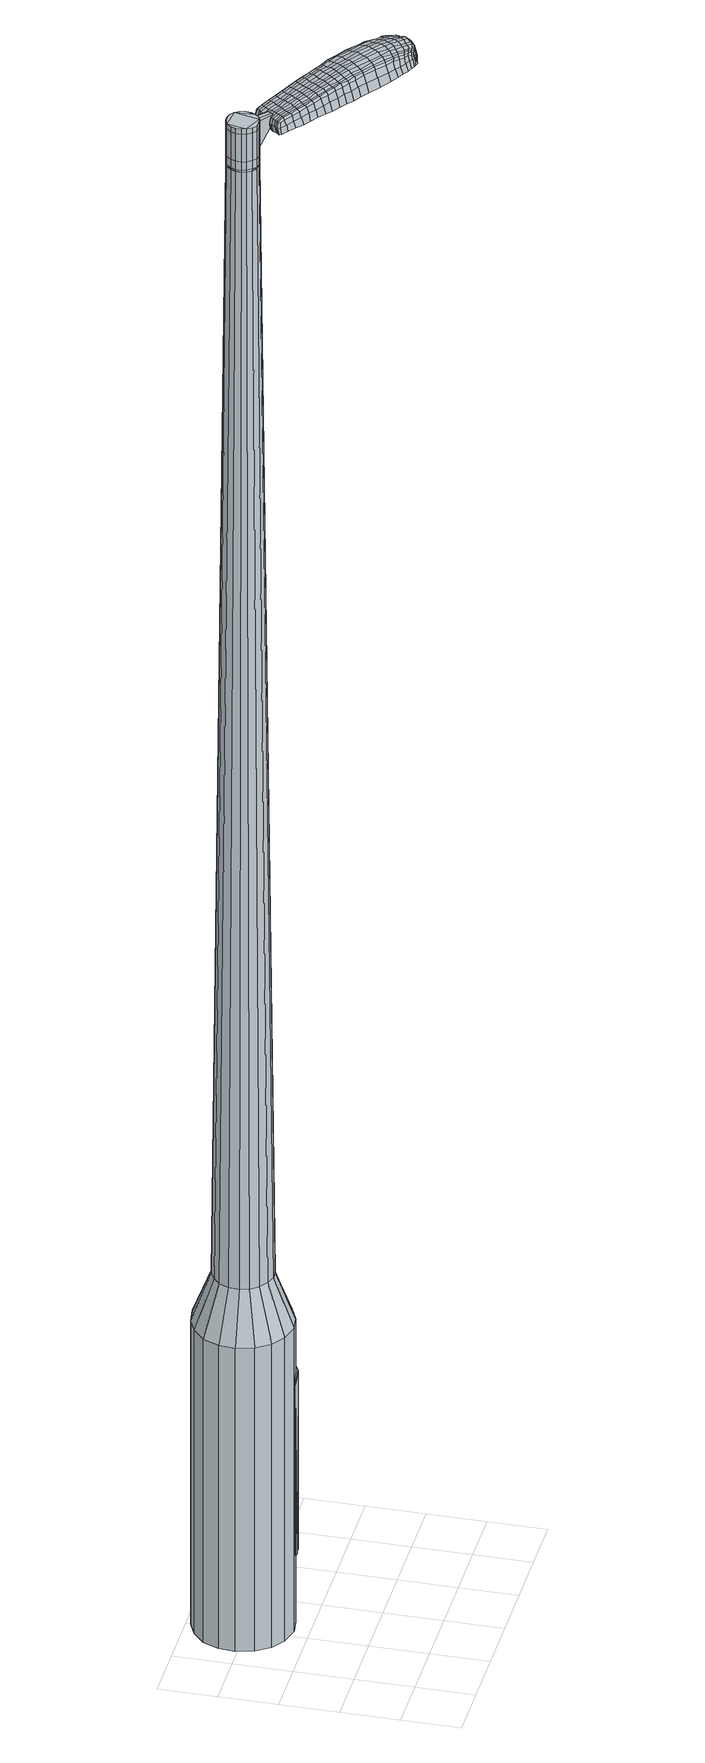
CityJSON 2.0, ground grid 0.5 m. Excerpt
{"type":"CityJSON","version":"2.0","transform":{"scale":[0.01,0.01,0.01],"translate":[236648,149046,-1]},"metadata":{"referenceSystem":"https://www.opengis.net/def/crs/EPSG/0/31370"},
"CityObjects":{
"object1":{"type":"GenericCityObject","attributes":{"cluster":71,"mean_distance_to_centroid":0.116,"new_centroid_x":236648.59,"new_centroid_y":149047.55,"mean_distance_to_camera":8.5,"H1":7.71,"H2":7.47,"Z_final":109.77,"cluster2":4,"proj_x":236645.48,"proj_y":149052.03,"id_line":81442,"bearing_l":235.2,"distance":5.45,"orientation":"left","G_obj":325.2},"geometry":[{"type":"MultiSurface","lod":"2","boundaries":[[[0,1,2,3]],[[1,4,5,2]],[[4,6,7,5]],[[6,8,9,7]],[[8,10,11,9]],[[10,12,13,11]],[[12,14,15,13]],[[14,16,17,15]],[[16,18,19,17]],[[18,20,21,19]],[[20,22,23,21]],[[22,24,25,23]],[[24,26,27,25]],[[26,28,29,27]],[[28,30,31,29]],[[30,32,33,31]],[[32,34,35,33]],[[34,0,3,35]],[[36,37,38,39]],[[38,40,41,42]],[[41,43,42]],[[42,44,45,46]],[[45,47,46]],[[46,48,49,50]],[[49,51,50]],[[42,46,50,38]],[[50,52,39,38]],[[53,36,39]],[[2,5,7,35]],[[7,9,11,15]],[[11,13,15]],[[15,17,19,23]],[[19,21,23]],[[23,25,27,31]],[[27,29,31]],[[15,23,31,7]],[[31,33,35,7]],[[3,2,35]],[[1,0,54,55]],[[0,34,56,54]],[[34,32,57,56]],[[32,30,58,57]],[[30,28,59,58]],[[28,26,60,59]],[[26,24,61,60]],[[24,22,62,61]],[[22,20,63,62]],[[20,18,64,63]],[[18,16,65,64]],[[16,14,66,65]],[[14,12,67,66]],[[12,10,68,67]],[[10,8,69,68]],[[8,6,70,69]],[[6,4,71,70]],[[4,1,55,71]],[[55,54,72,73]],[[54,56,74,72]],[[56,57,75,74]],[[57,58,76,75]],[[58,59,77,76]],[[59,60,78,77]],[[60,61,79,78]],[[61,62,80,79]],[[62,63,81,80]],[[63,64,82,81]],[[64,65,83,82]],[[65,66,84,83]],[[66,67,85,84]],[[67,68,86,85]],[[68,69,87,86]],[[69,70,88,87]],[[70,71,89,88]],[[71,55,73,89]],[[72,90,91,92]],[[74,93,90,72]],[[75,94,93,74]],[[76,95,94,75]],[[96,97,95,76]],[[98,99,97,96]],[[100,101,99,98]],[[102,103,101,100]],[[104,105,103,102]],[[106,107,105,104]],[[108,109,107,106]],[[84,110,109,108]],[[85,111,110,84]],[[86,112,111,85]],[[113,114,112,86]],[[115,116,114,113]],[[117,118,116,115]],[[92,91,118,117]],[[119,120,121,122]],[[123,119,122,124]],[[125,123,124,126]],[[127,125,126,128]],[[129,127,128,130]],[[131,129,130,132]],[[133,131,132,134]],[[135,133,134,136]],[[137,135,136,138]],[[139,137,138,140]],[[141,139,140,142]],[[143,141,142,144]],[[145,143,144,146]],[[147,145,146,148]],[[149,147,148,150]],[[151,149,150,152]],[[73,72,92]],[[77,96,76]],[[77,78,98,96]],[[78,79,100,98]],[[79,80,102,100]],[[80,81,104,102]],[[81,82,106,104]],[[82,83,108,106]],[[83,84,108]],[[87,113,86]],[[87,88,115,113]],[[88,89,117,115]],[[89,73,92,117]],[[153,91,90]],[[153,154,118,91]],[[154,155,116,118]],[[155,156,114,116]],[[156,112,114]],[[157,109,110]],[[157,158,107,109]],[[158,159,105,107]],[[159,160,103,105]],[[160,161,101,103]],[[161,162,99,101]],[[162,163,97,99]],[[163,95,97]],[[39,52,151,164]],[[153,90,165,152]],[[53,39,164,120]],[[90,93,121,165]],[[36,53,120,119]],[[93,94,122,121]],[[37,36,119,123]],[[94,95,124,122]],[[38,37,123,125]],[[95,163,126,124]],[[40,38,125,127]],[[163,162,128,126]],[[41,40,127,129]],[[162,161,130,128]],[[43,41,129,131]],[[161,160,132,130]],[[42,43,131,133]],[[160,159,134,132]],[[44,42,133,135]],[[159,158,136,134]],[[45,44,135,137]],[[158,157,138,136]],[[47,45,137,139]],[[157,110,140,138]],[[46,47,139,141]],[[110,111,142,140]],[[48,46,141,143]],[[111,112,144,142]],[[49,48,143,145]],[[112,156,146,144]],[[51,49,145,147]],[[156,155,148,146]],[[50,51,147,149]],[[155,154,150,148]],[[52,50,149,151]],[[154,153,152,150]],[[151,152,166,167]],[[152,165,168,166]],[[165,121,169,168]],[[121,120,170,169]],[[120,164,171,170]],[[164,151,167,171]],[[172,173,174,175]],[[176,172,175,177]],[[172,176,178,179]],[[173,172,179,180]],[[181,182,183,184]],[[185,181,184,186]],[[181,185,187,188]],[[182,181,188,189]],[[190,191,192,193]],[[194,190,193,195]],[[190,194,196,197]],[[191,190,197,198]],[[199,200,201,202]],[[203,199,202,204]],[[199,203,205,206]],[[200,199,206,207]],[[208,209,210,211]],[[212,208,211,213]],[[208,212,214,215]],[[209,208,215,216]],[[217,218,219,220]],[[221,217,220,222]],[[217,221,223,224]],[[218,217,224,225]],[[226,227,228,229]],[[218,226,229,219]],[[226,218,225,230]],[[227,226,230,231]],[[232,233,234,235]],[[227,232,235,228]],[[232,227,231,236]],[[233,232,236,237]],[[238,176,177,239]],[[233,238,239,234]],[[238,233,237,240]],[[176,238,240,178]],[[241,242,243,244]],[[245,241,244,246]],[[241,245,247,248]],[[242,241,248,249]],[[250,251,252,253]],[[242,250,253,243]],[[250,242,249,254]],[[251,250,254,255]],[[256,257,258,259]],[[251,256,259,252]],[[256,251,255,260]],[[257,256,260,261]],[[262,263,264,265]],[[257,262,265,258]],[[262,257,261,266]],[[263,262,266,267]],[[268,173,180,269]],[[263,268,269,264]],[[268,263,267,270]],[[173,268,270,174]],[[271,272,273,274]],[[275,271,274,276]],[[271,275,277,278]],[[272,271,278,279]],[[280,281,282,283]],[[272,280,283,273]],[[280,272,279,284]],[[281,280,284,285]],[[286,287,288,289]],[[281,286,289,282]],[[286,281,285,290]],[[287,286,290,291]],[[292,185,186,293]],[[287,292,293,288]],[[292,287,291,294]],[[185,292,294,187]],[[295,296,297,298]],[[299,295,298,300]],[[295,299,301,302]],[[296,295,302,303]],[[304,305,306,307]],[[296,304,307,297]],[[304,296,303,308]],[[305,304,308,309]],[[310,311,312,313]],[[305,310,313,306]],[[310,305,309,314]],[[311,310,314,315]],[[316,317,318,319]],[[311,316,319,312]],[[316,311,315,320]],[[317,316,320,321]],[[322,182,189,323]],[[317,322,323,318]],[[322,317,321,324]],[[182,322,324,183]],[[325,211,210,326]],[[327,325,326,328]],[[325,327,329,330]],[[211,325,330,213]],[[331,327,328,332]],[[333,331,332,334]],[[331,333,335,336]],[[327,331,336,329]],[[337,333,334,338]],[[339,337,338,340]],[[337,339,341,342]],[[333,337,342,335]],[[343,339,340,344]],[[345,343,344,346]],[[343,345,347,348]],[[339,343,348,341]],[[349,345,346,350]],[[200,349,350,201]],[[349,200,207,351]],[[345,349,351,347]],[[352,353,198,197]],[[354,352,197,196]],[[352,354,355,356]],[[353,352,356,357]],[[358,359,357,356]],[[360,358,356,355]],[[358,360,361,362]],[[359,358,362,363]],[[364,365,363,362]],[[366,364,362,361]],[[364,366,367,368]],[[365,364,368,369]],[[370,371,369,368]],[[372,370,368,367]],[[370,372,205,203]],[[371,370,203,204]],[[373,374,375,376]],[[275,373,376,277]],[[373,275,276,377]],[[374,373,377,378]],[[379,194,195,380]],[[374,379,380,375]],[[379,374,378,381]],[[194,379,381,196]],[[382,383,384,385]],[[221,382,385,223]],[[382,221,222,386]],[[383,382,386,387]],[[388,389,390,391]],[[383,388,391,384]],[[388,383,387,392]],[[389,388,392,393]],[[394,191,198,395]],[[389,394,395,390]],[[394,389,393,396]],[[191,394,396,192]],[[397,398,399,400]],[[179,397,400,180]],[[397,179,178,401]],[[398,397,401,402]],[[403,404,405,406]],[[398,403,406,399]],[[403,398,402,407]],[[404,403,407,408]],[[409,202,201,410]],[[404,409,410,405]],[[409,404,408,411]],[[202,409,411,204]],[[412,413,414,415]],[[184,412,415,186]],[[412,184,183,416]],[[413,412,416,417]],[[418,206,205,419]],[[413,418,419,414]],[[418,413,417,420]],[[206,418,420,207]],[[421,422,423,424]],[[299,421,424,301]],[[421,299,300,425]],[[422,421,425,426]],[[427,212,213,428]],[[422,427,428,423]],[[427,422,426,429]],[[212,427,429,214]],[[430,431,432,433]],[[245,430,433,247]],[[430,245,246,434]],[[431,430,434,435]],[[436,437,438,439]],[[431,436,439,432]],[[436,431,435,440]],[[437,436,440,441]],[[442,209,216,443]],[[437,442,443,438]],[[442,437,441,444]],[[209,442,444,210]],[[445,446,435,434]],[[244,445,434,246]],[[445,244,243,447]],[[446,445,447,448]],[[449,450,441,440]],[[446,449,440,435]],[[449,446,448,451]],[[450,449,451,452]],[[453,326,210,444]],[[450,453,444,441]],[[453,450,452,454]],[[326,453,454,328]],[[455,456,457,458]],[[302,455,458,303]],[[455,302,301,424]],[[456,455,424,423]],[[459,330,329,460]],[[456,459,460,457]],[[459,456,423,428]],[[330,459,428,213]],[[461,462,448,447]],[[253,461,447,243]],[[461,253,252,463]],[[462,461,463,464]],[[465,466,452,451]],[[462,465,451,448]],[[465,462,464,467]],[[466,465,467,468]],[[469,332,328,454]],[[466,469,454,452]],[[469,466,468,470]],[[332,469,470,334]],[[471,472,473,474]],[[308,471,474,309]],[[471,308,303,458]],[[472,471,458,457]],[[475,336,335,476]],[[472,475,476,473]],[[475,472,457,460]],[[336,475,460,329]],[[477,478,464,463]],[[259,477,463,252]],[[477,259,258,479]],[[478,477,479,480]],[[481,482,468,467]],[[478,481,467,464]],[[481,478,480,483]],[[482,481,483,484]],[[485,338,334,470]],[[482,485,470,468]],[[485,482,484,486]],[[338,485,486,340]],[[487,488,489,490]],[[314,487,490,315]],[[487,314,309,474]],[[488,487,474,473]],[[491,342,341,492]],[[488,491,492,489]],[[491,488,473,476]],[[342,491,476,335]],[[493,494,480,479]],[[265,493,479,258]],[[493,265,264,495]],[[494,493,495,496]],[[497,498,484,483]],[[494,497,483,480]],[[497,494,496,499]],[[498,497,499,500]],[[501,344,340,486]],[[498,501,486,484]],[[501,498,500,502]],[[344,501,502,346]],[[503,504,505,506]],[[320,503,506,321]],[[503,320,315,490]],[[504,503,490,489]],[[507,348,347,508]],[[504,507,508,505]],[[507,504,489,492]],[[348,507,492,341]],[[509,510,496,495]],[[269,509,495,264]],[[509,269,180,400]],[[510,509,400,399]],[[511,512,500,499]],[[510,511,499,496]],[[511,510,399,406]],[[512,511,406,405]],[[513,350,346,502]],[[512,513,502,500]],[[513,512,405,410]],[[350,513,410,201]],[[514,515,417,416]],[[324,514,416,183]],[[514,324,321,506]],[[515,514,506,505]],[[516,351,207,420]],[[515,516,420,417]],[[516,515,505,508]],[[351,516,508,347]],[[517,518,378,377]],[[274,517,377,276]],[[517,274,273,519]],[[518,517,519,520]],[[521,354,196,381]],[[518,521,381,378]],[[521,518,520,522]],[[354,521,522,355]],[[523,524,525,526]],[[224,523,526,225]],[[523,224,223,385]],[[524,523,385,384]],[[527,528,529,530]],[[524,527,530,525]],[[527,524,384,391]],[[528,527,391,390]],[[531,353,357,532]],[[528,531,532,529]],[[531,528,390,395]],[[353,531,395,198]],[[533,534,520,519]],[[283,533,519,273]],[[533,283,282,535]],[[534,533,535,536]],[[537,360,355,522]],[[534,537,522,520]],[[537,534,536,538]],[[360,537,538,361]],[[539,540,541,542]],[[230,539,542,231]],[[539,230,225,526]],[[540,539,526,525]],[[543,544,545,546]],[[540,543,546,541]],[[543,540,525,530]],[[544,543,530,529]],[[547,359,363,548]],[[544,547,548,545]],[[547,544,529,532]],[[359,547,532,357]],[[549,550,536,535]],[[289,549,535,282]],[[549,289,288,551]],[[550,549,551,552]],[[553,366,361,538]],[[550,553,538,536]],[[553,550,552,554]],[[366,553,554,367]],[[555,556,557,558]],[[236,555,558,237]],[[555,236,231,542]],[[556,555,542,541]],[[559,560,561,562]],[[556,559,562,557]],[[559,556,541,546]],[[560,559,546,545]],[[563,365,369,564]],[[560,563,564,561]],[[563,560,545,548]],[[365,563,548,363]],[[565,566,552,551]],[[293,565,551,288]],[[565,293,186,415]],[[566,565,415,414]],[[567,372,367,554]],[[566,567,554,552]],[[567,566,414,419]],[[372,567,419,205]],[[568,569,402,401]],[[240,568,401,178]],[[568,240,237,558]],[[569,568,558,557]],[[570,571,408,407]],[[569,570,407,402]],[[570,569,557,562]],[[571,570,562,561]],[[572,371,204,411]],[[571,572,411,408]],[[572,571,561,564]],[[371,572,564,369]],[[573,574,575,576]],[[576,575,577,578]],[[579,577,575,580]],[[580,575,574,581]],[[582,583,584,585]],[[585,584,586,587]],[[588,586,584,589]],[[589,584,583,590]],[[591,592,593,594]],[[594,593,595,596]],[[597,595,593,598]],[[598,593,592,599]],[[600,601,602,603]],[[603,602,604,605]],[[606,604,602,607]],[[607,602,601,608]],[[609,610,611,612]],[[612,611,613,614]],[[615,613,611,616]],[[616,611,610,617]],[[618,619,620,621]],[[621,620,622,623]],[[624,622,620,625]],[[625,620,619,626]],[[627,628,629,630]],[[630,629,619,618]],[[626,619,629,631]],[[631,629,628,632]],[[633,634,635,636]],[[636,635,628,627]],[[632,628,635,637]],[[637,635,634,638]],[[578,577,639,640]],[[640,639,634,633]],[[638,634,639,641]],[[641,639,577,579]],[[642,643,644,645]],[[645,644,646,647]],[[648,646,644,649]],[[649,644,643,650]],[[651,652,653,654]],[[654,653,643,642]],[[650,643,653,655]],[[655,653,652,656]],[[657,658,659,660]],[[660,659,652,651]],[[656,652,659,661]],[[661,659,658,662]],[[663,664,665,666]],[[666,665,658,657]],[[662,658,665,667]],[[667,665,664,668]],[[581,574,669,670]],[[670,669,664,663]],[[668,664,669,671]],[[671,669,574,573]],[[672,673,674,675]],[[675,674,676,677]],[[678,676,674,679]],[[679,674,673,680]],[[681,682,683,684]],[[684,683,673,672]],[[680,673,683,685]],[[685,683,682,686]],[[687,688,689,690]],[[690,689,682,681]],[[686,682,689,691]],[[691,689,688,692]],[[587,586,693,694]],[[694,693,688,687]],[[692,688,693,695]],[[695,693,586,588]],[[696,697,698,699]],[[699,698,700,701]],[[702,700,698,703]],[[703,698,697,704]],[[705,706,707,708]],[[708,707,697,696]],[[704,697,707,709]],[[709,707,706,710]],[[711,712,713,714]],[[714,713,706,705]],[[710,706,713,715]],[[715,713,712,716]],[[717,718,719,720]],[[720,719,712,711]],[[716,712,719,721]],[[721,719,718,722]],[[590,583,723,724]],[[724,723,718,717]],[[722,718,723,725]],[[725,723,583,582]],[[609,612,726,727]],[[727,726,728,729]],[[730,728,726,731]],[[731,726,612,614]],[[729,728,732,733]],[[733,732,734,735]],[[736,734,732,737]],[[737,732,728,730]],[[735,734,738,739]],[[739,738,740,741]],[[742,740,738,743]],[[743,738,734,736]],[[741,740,744,745]],[[745,744,746,747]],[[748,746,744,749]],[[749,744,740,742]],[[747,746,750,751]],[[751,750,601,600]],[[608,601,750,752]],[[752,750,746,748]],[[599,753,754,598]],[[598,754,755,597]],[[756,755,754,757]],[[757,754,753,758]],[[758,759,760,757]],[[757,760,761,756]],[[762,761,760,763]],[[763,760,759,764]],[[764,765,766,763]],[[763,766,767,762]],[[768,767,766,769]],[[769,766,765,770]],[[770,771,772,769]],[[769,772,773,768]],[[606,773,772,604]],[[604,772,771,605]],[[774,775,776,777]],[[777,776,676,678]],[[677,676,776,778]],[[778,776,775,779]],[[596,595,780,781]],[[781,780,775,774]],[[779,775,780,782]],[[782,780,595,597]],[[783,784,785,786]],[[786,785,622,624]],[[623,622,785,787]],[[787,785,784,788]],[[789,790,791,792]],[[792,791,784,783]],[[788,784,791,793]],[[793,791,790,794]],[[599,592,795,796]],[[796,795,790,789]],[[794,790,795,797]],[[797,795,592,591]],[[798,799,800,801]],[[801,800,580,581]],[[579,580,800,802]],[[802,800,799,803]],[[804,805,806,807]],[[807,806,799,798]],[[803,799,806,808]],[[808,806,805,809]],[[600,603,810,811]],[[811,810,805,804]],[[809,805,810,812]],[[812,810,603,605]],[[813,814,815,816]],[[816,815,585,587]],[[582,585,815,817]],[[817,815,814,818]],[[606,607,819,820]],[[820,819,814,813]],[[818,814,819,821]],[[821,819,607,608]],[[822,823,824,825]],[[825,824,700,702]],[[700,824,701]],[[701,824,823,826]],[[614,613,827,828]],[[828,827,823,822]],[[826,823,827,829]],[[829,827,613,615]],[[830,831,832,833]],[[833,832,646,648]],[[647,646,832,834]],[[834,832,831,835]],[[836,837,838,839]],[[839,838,831,830]],[[835,831,838,840]],[[840,838,837,841]],[[617,610,842,843]],[[843,842,837,836]],[[841,837,842,844]],[[844,842,610,609]],[[835,845,846,834]],[[834,846,645,647]],[[642,645,846,847]],[[846,845,847]],[[841,848,849,840]],[[840,849,845,835]],[[847,845,849,850]],[[850,849,848,851]],[[609,727,852,844]],[[844,852,848,841]],[[851,848,852,853]],[[853,852,727,729]],[[854,855,856]],[[856,855,703,704]],[[702,703,855,825]],[[825,855,822]],[[730,731,857,858]],[[858,857,855,854]],[[822,855,857,828]],[[828,857,731,614]],[[859,860,847]],[[847,860,654,642]],[[651,654,860,861]],[[861,860,859,862]],[[851,863,864,850]],[[850,864,859,847]],[[862,859,864,865]],[[865,864,863,866]],[[729,733,867,853]],[[853,867,863,851]],[[866,863,867,868]],[[868,867,733,735]],[[869,870,871,872]],[[872,871,709,710]],[[704,709,871,856]],[[856,871,870,854]],[[736,737,873,874]],[[874,873,870,869]],[[854,870,873,858]],[[858,873,737,730]],[[862,875,876,861]],[[861,876,660,651]],[[657,660,876,877]],[[877,876,875,878]],[[866,879,880,865]],[[865,880,875,862]],[[878,875,880,881]],[[881,880,879,882]],[[735,739,883,868]],[[868,883,879,866]],[[882,879,883,884]],[[884,883,739,741]],[[885,886,887,888]],[[888,887,715,716]],[[710,715,887,872]],[[872,887,886,869]],[[742,743,889,890]],[[890,889,886,885]],[[869,886,889,874]],[[874,889,743,736]],[[878,891,892,877]],[[877,892,666,657]],[[663,666,892,893]],[[893,892,891,894]],[[882,895,896,881]],[[881,896,891,878]],[[894,891,896,897]],[[897,896,895,898]],[[741,745,899,884]],[[884,899,895,882]],[[898,895,899,900]],[[900,899,745,747]],[[901,902,903,904]],[[904,903,721,722]],[[716,721,903,888]],[[888,903,902,885]],[[748,749,905,906]],[[906,905,902,901]],[[885,902,905,890]],[[890,905,749,742]],[[894,907,893]],[[893,907,670,663]],[[581,670,907,801]],[[801,907,798]],[[898,908,909,897]],[[897,909,907,894]],[[798,907,909,807]],[[807,909,908,804]],[[747,751,910,900]],[[900,910,908,898]],[[804,908,910,811]],[[811,910,751,600]],[[818,911,912,817]],[[817,912,725,582]],[[722,725,912,904]],[[904,912,911,901]],[[608,752,913,821]],[[821,913,911,818]],[[901,911,913,906]],[[906,913,752,748]],[[779,914,915,778]],[[778,915,675,677]],[[672,675,915,916]],[[916,915,914,917]],[[597,755,918,782]],[[782,918,914,779]],[[917,914,918,919]],[[919,918,755,756]],[[920,921,922,923]],[[923,922,625,626]],[[624,625,922,786]],[[786,922,921,783]],[[924,925,926,927]],[[927,926,921,920]],[[783,921,926,792]],[[792,926,925,789]],[[758,753,928,929]],[[929,928,925,924]],[[789,925,928,796]],[[796,928,753,599]],[[917,930,931,916]],[[916,931,684,672]],[[681,684,931,932]],[[932,931,930,933]],[[756,761,934,919]],[[919,934,930,917]],[[933,930,934,935]],[[935,934,761,762]],[[936,937,938,939]],[[939,938,631,632]],[[626,631,938,923]],[[923,938,937,920]],[[940,941,942,943]],[[943,942,937,936]],[[920,937,942,927]],[[927,942,941,924]],[[764,759,944,945]],[[945,944,941,940]],[[924,941,944,929]],[[929,944,759,758]],[[933,946,947,932]],[[932,947,690,681]],[[687,690,947,948]],[[948,947,946,949]],[[762,767,950,935]],[[935,950,946,933]],[[949,946,950,951]],[[951,950,767,768]],[[952,953,954,955]],[[955,954,637,638]],[[632,637,954,939]],[[939,954,953,936]],[[956,957,958,959]],[[959,958,953,952]],[[936,953,958,943]],[[943,958,957,940]],[[770,765,960,961]],[[961,960,957,956]],[[940,957,960,945]],[[945,960,765,764]],[[949,962,963,948]],[[948,963,694,687]],[[587,694,963,816]],[[816,963,962,813]],[[768,773,964,951]],[[951,964,962,949]],[[813,962,964,820]],[[820,964,773,606]],[[803,965,966,802]],[[802,966,641,579]],[[638,641,966,955]],[[955,966,965,952]],[[809,967,968,808]],[[808,968,965,803]],[[952,965,968,959]],[[959,968,967,956]],[[605,771,969,812]],[[812,969,967,809]],[[956,967,969,961]],[[961,969,771,770]],[[573,576,175,174]],[[576,578,177,175]],[[588,589,188,187]],[[589,590,189,188]],[[591,594,193,192]],[[594,596,195,193]],[[615,616,215,214]],[[616,617,216,215]],[[618,621,220,219]],[[621,623,222,220]],[[627,630,229,228]],[[630,618,219,229]],[[633,636,235,234]],[[636,627,228,235]],[[578,640,239,177]],[[640,633,234,239]],[[648,649,248,247]],[[649,650,249,248]],[[650,655,254,249]],[[655,656,255,254]],[[656,661,260,255]],[[661,662,261,260]],[[662,667,266,261]],[[667,668,267,266]],[[668,671,270,267]],[[671,573,174,270]],[[678,679,278,277]],[[679,680,279,278]],[[680,685,284,279]],[[685,686,285,284]],[[686,691,290,285]],[[691,692,291,290]],[[692,695,294,291]],[[695,588,187,294]],[[696,699,298,297]],[[699,701,300,298]],[[705,708,307,306]],[[708,696,297,307]],[[711,714,313,312]],[[714,705,306,313]],[[717,720,319,318]],[[720,711,312,319]],[[590,724,323,189]],[[724,717,318,323]],[[774,777,376,375]],[[777,678,277,376]],[[596,781,380,195]],[[781,774,375,380]],[[623,787,386,222]],[[787,788,387,386]],[[788,793,392,387]],[[793,794,393,392]],[[794,797,396,393]],[[797,591,192,396]],[[701,425,300]],[[701,826,426,425]],[[826,829,429,426]],[[829,615,214,429]],[[830,833,433,432]],[[833,648,247,433]],[[836,839,439,438]],[[839,830,432,439]],[[617,843,443,216]],[[843,836,438,443]],[[970,971,972,973]],[[974,975,973,972]],[[976,977,978,979]],[[980,981,982,983]],[[971,984,985,972]],[[986,974,972,985]],[[987,976,979,988]],[[989,990,981,980]],[[984,991,992,985]],[[992,993,986,985]],[[994,987,988,995]],[[996,990,989,997]],[[991,998,999,992]],[[999,1000,993,992]],[[1001,994,995,1002]],[[1003,996,997,1004]],[[1005,1006,1007,1008]],[[1009,1010,1006,1005]],[[1009,1011,1012,1010]],[[1011,1013,1014,1012]],[[1015,1016,1017,1018]],[[1019,1020,1016,1015]],[[1021,1022,1020,1019]],[[1023,1024,1022,1021]],[[1018,1007,1006,1015]],[[1015,1006,1010,1019]],[[1010,1012,1021,1019]],[[1012,1014,1023,1021]],[[979,978,975,974]],[[988,979,974,986]],[[993,995,988,986]],[[1000,1002,995,993]],[[980,983,977,976]],[[989,980,976,987]],[[997,989,987,994]],[[1004,997,994,1001]],[[981,1005,1008,982]],[[990,1009,1005,981]],[[1011,1009,990,996]],[[1013,1011,996,1003]],[[1025,1026,1027,1028]],[[1027,1029,1030,1031]],[[1027,1031,1032,1033]],[[1027,1033,1028]],[[1034,1025,1028,1035]],[[1036,1035,1028,1037]],[[1038,1037,1028]],[[1039,1027,1026,1040]],[[1041,1039,1040,1042]],[[1043,1041,1042,1044]],[[1045,1043,1044,1046]],[[1047,1045,1046,1048]],[[1048,1049,1050,1051]],[[1048,1051,1052,1053]],[[1048,1053,1054,1055]],[[1054,1056,1057,1058]],[[1054,1058,1059,1060]],[[1054,1060,1055]],[[1048,1055,1047]],[[1061,1062,1026,1025]],[[1063,1064,1029,1027]],[[1065,1066,1038,1028]],[[1062,1067,1040,1026]],[[1068,1063,1027,1039]],[[1067,1069,1042,1040]],[[1070,1068,1039,1041]],[[1069,1071,1044,1042]],[[1072,1070,1041,1043]],[[1071,1073,1046,1044]],[[1074,1072,1043,1045]],[[1073,1075,1048,1046]],[[1076,1074,1045,1047]],[[1075,1077,1049,1048]],[[1078,1079,1056,1054]],[[1080,1076,1047,1055]],[[1050,1049,1077,1081]],[[1051,1050,1081,1082]],[[1052,1051,1082,1083]],[[1053,1052,1083,1084]],[[1054,1053,1084,1078]],[[1085,1061,1025,1034]],[[1086,1085,1034,1035]],[[1087,1086,1035,1036]],[[1088,1087,1036,1037]],[[1066,1088,1037,1038]],[[1030,1029,1064,1089]],[[1057,1056,1079,1090]],[[1031,1030,1089,1091]],[[1032,1031,1091,1092]],[[1033,1032,1092,1093]],[[1028,1033,1093,1065]],[[1058,1057,1090,1094]],[[1059,1058,1094,1095]],[[1060,1059,1095,1096]],[[1055,1060,1096,1080]]]}]}
},
"vertices":[
[96,131,384],[85,121,384],[85,121,96],[96,131,96],[72,115,384],[72,115,96],[58,113,384],[58,113,96],[43,117,384],[43,117,96],[31,125,384],[31,125,96],[23,137,384],[23,137,96],[19,152,384],[19,152,96],[20,166,384],[20,166,96],[26,180,384],[26,180,96],[37,190,384],[37,190,96],[50,196,384],[50,196,96],[65,198,384],[65,198,96],[79,194,384],[79,194,96],[91,186,384],[91,186,96],[99,174,384],[99,174,96],[103,159,384],[103,159,96],[102,145,384],[102,145,96],[74,157,1524],[73,161,1524],[71,165,1524],[72,148,1524],[67,168,1524],[62,169,1524],[53,167,1524],[58,169,1524],[50,163,1524],[48,159,1524],[49,150,1524],[48,154,1524],[52,146,1524],[55,143,1524],[65,143,1524],[60,142,1524],[69,145,1524],[74,152,1524],[82,141,429],[76,135,429],[85,149,429],[86,158,429],[84,166,429],[79,173,429],[72,178,429],[63,181,429],[54,180,429],[47,176,429],[40,170,429],[37,162,429],[36,153,429],[38,145,429],[43,138,429],[51,133,429],[59,130,429],[68,131,429],[72,148,1483],[69,145,1483],[74,152,1483],[74,157,1483],[73,161,1483],[71,165,1483],[67,168,1483],[62,169,1483],[58,169,1483],[53,167,1483],[50,163,1483],[48,159,1483],[48,154,1483],[49,150,1483],[52,146,1483],[55,143,1483],[60,142,1483],[65,143,1483],[72,148,1485],[68,145,1485],[68,145,1483],[74,152,1485],[74,157,1485],[73,161,1485],[70,165,1483],[70,165,1485],[66,167,1483],[66,167,1485],[62,168,1483],[62,168,1485],[58,168,1483],[58,168,1485],[54,166,1483],[54,166,1485],[51,163,1483],[51,163,1485],[49,159,1483],[49,159,1485],[48,154,1485],[49,150,1485],[52,146,1485],[56,144,1483],[56,144,1485],[60,143,1483],[60,143,1485],[64,143,1483],[64,143,1485],[74,157,1519],[74,152,1519],[74,152,1493],[74,157,1493],[73,161,1519],[73,161,1493],[71,165,1519],[71,165,1493],[67,168,1519],[67,168,1493],[62,169,1519],[62,169,1493],[58,169,1519],[58,169,1493],[53,167,1519],[53,167,1493],[50,163,1519],[50,163,1493],[48,159,1519],[48,159,1493],[48,154,1519],[48,154,1493],[49,150,1519],[49,150,1493],[52,146,1519],[52,146,1493],[55,143,1519],[55,143,1493],[60,142,1519],[60,142,1493],[65,143,1519],[65,143,1493],[69,145,1519],[69,145,1493],[69,145,1485],[65,143,1485],[60,142,1485],[55,143,1485],[48,159,1485],[50,163,1485],[53,167,1485],[58,169,1485],[62,169,1485],[67,168,1485],[71,165,1485],[72,148,1519],[72,148,1493],[86,135,1513],[86,135,1518],[87,137,1513],[89,140,1513],[89,140,1518],[87,137,1518],[137,79,1519],[131,83,1518],[132,81,1509],[137,77,1510],[144,74,1519],[144,72,1510],[144,76,1526],[137,81,1525],[132,85,1525],[159,110,1519],[153,114,1518],[152,113,1525],[158,110,1525],[167,106,1519],[165,105,1526],[169,106,1510],[161,111,1510],[155,115,1509],[210,54,1519],[207,51,1519],[208,51,1513],[210,54,1513],[211,58,1519],[212,58,1513],[210,59,1524],[208,55,1524],[206,52,1524],[149,96,1530],[143,100,1529],[141,98,1529],[147,94,1530],[156,91,1531],[154,88,1531],[158,94,1530],[151,99,1530],[145,103,1529],[82,142,1512],[81,140,1512],[82,139,1517],[83,141,1517],[84,145,1512],[85,144,1517],[85,144,1506],[83,142,1506],[81,139,1506],[187,46,1519],[184,48,1519],[184,46,1512],[187,45,1512],[189,45,1518],[189,44,1512],[189,46,1522],[187,47,1523],[184,49,1524],[179,50,1519],[174,53,1519],[175,51,1512],[179,48,1512],[180,51,1524],[175,54,1525],[169,56,1519],[163,60,1519],[163,58,1511],[170,54,1511],[170,58,1526],[163,62,1526],[154,67,1519],[154,65,1510],[154,69,1526],[79,124,1513],[85,120,1513],[85,121,1518],[79,126,1517],[75,128,1512],[76,128,1516],[75,127,1506],[79,123,1507],[85,118,1507],[91,115,1514],[97,110,1515],[97,112,1520],[91,116,1519],[91,113,1507],[97,109,1507],[103,106,1515],[108,101,1516],[109,103,1522],[103,107,1521],[103,104,1508],[109,99,1508],[114,97,1517],[120,92,1517],[120,94,1524],[114,98,1523],[114,95,1508],[120,90,1509],[126,88,1518],[126,89,1524],[126,86,1509],[208,75,1519],[205,77,1519],[204,76,1524],[207,74,1523],[209,73,1518],[208,73,1522],[211,74,1512],[209,76,1512],[207,78,1512],[201,80,1519],[197,84,1519],[196,83,1525],[200,80,1524],[203,81,1512],[199,85,1512],[192,88,1519],[186,92,1519],[184,92,1526],[191,87,1526],[194,88,1511],[188,93,1511],[176,99,1519],[175,98,1526],[178,100,1510],[96,149,1513],[103,145,1513],[104,146,1507],[98,150,1507],[91,152,1512],[93,152,1506],[92,151,1516],[95,149,1517],[102,145,1518],[109,141,1514],[116,137,1515],[117,138,1507],[111,142,1507],[108,141,1519],[114,137,1520],[122,133,1515],[128,130,1516],[130,130,1508],[124,134,1508],[121,133,1521],[127,129,1522],[135,126,1517],[141,122,1517],[143,122,1509],[137,126,1508],[133,125,1523],[139,121,1524],[147,118,1518],[149,119,1509],[146,117,1524],[88,138,1519],[86,136,1519],[94,134,1520],[92,132,1520],[96,137,1520],[89,141,1519],[100,130,1522],[98,128,1522],[106,126,1523],[104,123,1523],[108,128,1523],[102,132,1521],[112,121,1524],[111,119,1524],[118,117,1525],[117,115,1525],[120,120,1525],[114,124,1524],[124,113,1526],[123,111,1526],[130,109,1527],[129,106,1527],[132,112,1527],[126,116,1526],[137,105,1528],[135,102,1528],[139,108,1528],[206,57,1527],[204,54,1527],[207,60,1526],[204,63,1527],[202,59,1528],[200,56,1528],[197,63,1529],[195,60,1529],[199,67,1528],[193,71,1530],[191,67,1530],[189,64,1530],[185,71,1531],[183,68,1531],[187,75,1530],[179,80,1531],[177,77,1531],[175,74,1531],[167,84,1531],[165,81,1531],[169,87,1531],[210,71,1518],[211,68,1519],[212,68,1513],[212,72,1513],[209,71,1523],[210,68,1523],[211,63,1519],[212,63,1513],[210,64,1524],[191,45,1518],[194,45,1518],[193,46,1523],[190,46,1523],[191,43,1513],[194,44,1513],[198,46,1519],[201,47,1519],[200,48,1524],[197,47,1523],[198,45,1513],[202,46,1513],[205,49,1519],[203,50,1524],[205,48,1513],[138,82,1528],[139,84,1528],[133,88,1528],[132,86,1527],[145,77,1528],[146,78,1529],[141,86,1529],[143,88,1530],[137,93,1529],[135,90,1528],[148,80,1529],[150,83,1530],[145,91,1530],[139,95,1529],[152,86,1531],[157,109,1528],[155,107,1529],[163,102,1529],[164,104,1528],[151,112,1527],[149,110,1528],[153,103,1529],[161,98,1530],[147,107,1528],[89,152,1512],[88,150,1512],[89,149,1517],[90,151,1517],[90,152,1506],[89,150,1506],[86,148,1512],[87,147,1517],[87,148,1506],[74,130,1512],[75,132,1512],[75,130,1506],[74,129,1506],[75,130,1517],[76,131,1517],[76,133,1512],[78,136,1512],[78,135,1506],[77,132,1506],[77,133,1517],[79,135,1517],[79,138,1512],[80,137,1506],[80,137,1517],[80,127,1519],[81,128,1519],[86,122,1520],[86,124,1520],[82,130,1519],[83,132,1519],[88,126,1520],[89,128,1520],[85,134,1519],[91,130,1520],[94,148,1519],[93,146,1519],[100,142,1520],[101,144,1520],[91,144,1519],[98,139,1520],[91,118,1521],[92,119,1521],[97,113,1522],[98,115,1522],[94,121,1521],[95,123,1521],[100,117,1522],[101,119,1523],[97,125,1522],[103,121,1523],[107,140,1521],[106,138,1521],[112,134,1522],[113,136,1522],[104,135,1521],[110,131,1522],[103,109,1523],[104,110,1523],[109,104,1524],[110,106,1524],[106,112,1523],[107,114,1524],[112,108,1525],[113,110,1525],[109,117,1524],[115,112,1525],[120,132,1523],[118,130,1523],[125,126,1524],[126,128,1524],[116,127,1524],[122,123,1525],[115,100,1525],[116,101,1525],[121,95,1526],[122,97,1526],[118,103,1526],[119,106,1526],[123,99,1527],[125,101,1527],[121,108,1526],[127,104,1527],[132,124,1525],[131,122,1525],[137,118,1526],[138,120,1526],[129,119,1526],[135,115,1527],[127,91,1527],[128,92,1527],[129,94,1527],[131,97,1528],[133,100,1528],[144,116,1527],[143,114,1527],[141,111,1528],[207,73,1525],[208,70,1525],[204,75,1526],[205,72,1526],[208,65,1526],[204,68,1527],[189,48,1525],[191,48,1525],[188,50,1526],[186,49,1525],[194,48,1525],[198,49,1526],[194,52,1527],[191,50,1526],[201,51,1526],[197,54,1527],[200,78,1526],[200,76,1527],[195,82,1527],[195,79,1528],[200,71,1528],[194,75,1529],[181,52,1526],[183,52,1527],[178,56,1528],[176,55,1527],[186,53,1527],[189,55,1528],[183,59,1529],[181,57,1528],[192,57,1528],[186,61,1530],[190,86,1528],[190,83,1529],[184,90,1528],[183,88,1529],[189,79,1529],[181,84,1530],[171,58,1528],[173,59,1528],[166,64,1529],[164,63,1528],[175,61,1529],[178,63,1530],[170,68,1530],[168,66,1530],[180,65,1530],[173,71,1531],[174,97,1529],[173,95,1529],[171,91,1530],[155,70,1528],[156,71,1529],[158,73,1530],[160,75,1530],[163,78,1531],[133,83,1509],[133,85,1518],[138,80,1518],[139,78,1509],[145,75,1519],[145,73,1510],[145,77,1525],[138,82,1525],[133,86,1525],[151,112,1525],[152,112,1518],[158,109,1518],[157,108,1525],[165,104,1519],[164,103,1525],[167,104,1510],[160,109,1509],[154,113,1509],[206,52,1513],[206,53,1519],[208,55,1519],[208,55,1513],[209,59,1519],[210,58,1513],[208,59,1524],[206,56,1524],[205,53,1524],[141,98,1528],[143,100,1528],[149,96,1529],[147,93,1529],[156,91,1529],[154,88,1529],[158,94,1529],[151,99,1529],[145,103,1528],[83,138,1516],[83,139,1512],[84,141,1512],[85,140,1516],[86,143,1512],[86,143,1516],[87,143,1506],[85,140,1506],[83,138,1506],[184,48,1512],[184,49,1519],[187,48,1518],[187,46,1512],[189,47,1518],[189,46,1512],[189,48,1522],[188,49,1523],[185,51,1523],[176,53,1512],[175,55,1519],[180,52,1519],[180,50,1512],[181,53,1524],[176,56,1525],[164,60,1511],[164,62,1519],[171,58,1519],[171,56,1511],[171,59,1525],[164,64,1526],[155,69,1519],[155,67,1510],[155,70,1526],[86,122,1518],[86,121,1513],[80,126,1513],[80,127,1517],[77,129,1512],[78,129,1515],[77,128,1506],[80,124,1506],[86,120,1507],[98,113,1520],[98,112,1514],[92,117,1514],[92,118,1519],[92,115,1507],[98,110,1507],[110,104,1522],[110,103,1516],[104,107,1515],[104,109,1521],[104,105,1508],[110,101,1508],[121,95,1523],[121,94,1517],[116,98,1516],[116,100,1522],[116,96,1508],[121,92,1508],[127,89,1517],[127,91,1524],[127,87,1509],[203,75,1523],[204,76,1519],[206,74,1518],[205,73,1523],[207,72,1518],[207,72,1522],[209,73,1512],[208,74,1512],[205,76,1512],[194,82,1525],[196,83,1519],[200,79,1519],[199,78,1524],[202,80,1512],[197,83,1512],[183,90,1526],[185,91,1519],[191,86,1519],[190,86,1525],[193,87,1511],[187,91,1511],[175,97,1519],[174,97,1526],[177,98,1510],[103,144,1507],[102,144,1513],[96,147,1513],[97,148,1506],[91,150,1512],[92,150,1506],[91,149,1515],[95,147,1517],[101,143,1518],[116,136,1507],[115,136,1514],[108,140,1514],[110,140,1507],[107,139,1519],[113,135,1520],[129,128,1508],[127,128,1516],[121,132,1515],[123,132,1508],[120,131,1521],[126,127,1522],[142,121,1508],[140,120,1517],[134,124,1516],[136,125,1508],[132,123,1522],[138,119,1523],[146,116,1517],[148,117,1509],[145,116,1524],[88,138,1518],[87,136,1518],[94,134,1519],[93,132,1519],[96,136,1519],[90,140,1518],[100,130,1520],[99,127,1520],[107,125,1521],[105,123,1521],[108,128,1521],[102,132,1520],[113,121,1523],[111,119,1523],[119,117,1524],[117,115,1524],[121,119,1524],[114,124,1523],[125,113,1525],[123,110,1525],[131,108,1526],[129,106,1526],[133,111,1526],[127,115,1525],[137,104,1527],[135,102,1527],[139,107,1527],[203,55,1526],[205,57,1526],[206,61,1525],[203,63,1526],[201,60,1526],[199,57,1526],[194,60,1528],[196,63,1528],[198,67,1527],[192,71,1528],[190,67,1529],[188,65,1529],[183,69,1530],[185,71,1530],[186,75,1529],[179,80,1530],[177,76,1530],[175,74,1530],[165,81,1530],[167,84,1530],[169,87,1530],[210,68,1513],[209,68,1518],[208,71,1518],[210,71,1512],[207,71,1523],[208,68,1523],[209,63,1519],[210,63,1513],[208,64,1523],[193,48,1523],[194,47,1518],[191,47,1518],[191,48,1523],[191,46,1512],[194,46,1512],[199,50,1523],[200,49,1519],[197,48,1519],[196,49,1523],[197,47,1513],[201,48,1513],[203,50,1519],[202,51,1524],[204,50,1513],[134,88,1527],[140,84,1527],[139,83,1527],[133,87,1526],[146,78,1527],[147,79,1528],[138,93,1528],[143,88,1528],[141,86,1528],[136,90,1527],[149,81,1528],[151,83,1529],[145,91,1529],[139,95,1528],[153,86,1529],[163,101,1528],[155,106,1527],[156,107,1527],[163,103,1527],[150,111,1526],[149,110,1527],[153,103,1528],[161,98,1528],[147,107,1527],[90,148,1516],[90,149,1512],[90,150,1512],[91,149,1516],[91,149,1506],[88,146,1512],[88,145,1516],[89,146,1506],[77,129,1506],[77,130,1512],[76,130,1512],[76,129,1506],[77,130,1516],[78,130,1516],[80,133,1506],[80,134,1512],[78,132,1512],[78,131,1506],[79,132,1516],[80,134,1516],[81,137,1512],[82,136,1506],[82,136,1516],[81,128,1518],[81,127,1518],[87,123,1519],[84,132,1518],[83,130,1518],[88,125,1519],[90,127,1519],[86,134,1518],[91,130,1519],[100,142,1519],[94,146,1518],[100,143,1519],[92,143,1518],[98,139,1519],[93,119,1520],[93,118,1520],[98,114,1521],[99,115,1521],[96,123,1520],[94,121,1520],[100,116,1521],[102,119,1521],[97,125,1520],[103,121,1521],[112,134,1521],[106,138,1520],[107,139,1520],[113,135,1521],[104,135,1520],[110,131,1521],[105,110,1522],[104,109,1522],[110,105,1523],[111,106,1523],[108,114,1522],[106,112,1522],[112,108,1523],[114,110,1524],[109,117,1523],[116,112,1524],[125,126,1523],[119,130,1522],[119,131,1522],[126,127,1523],[117,127,1522],[123,123,1523],[117,101,1524],[116,100,1524],[122,96,1525],[123,97,1525],[120,106,1525],[118,103,1524],[124,99,1525],[126,101,1526],[122,108,1525],[127,104,1526],[137,118,1525],[131,122,1524],[132,123,1524],[138,119,1525],[129,119,1524],[135,115,1525],[128,92,1526],[132,97,1527],[130,95,1526],[133,99,1527],[143,114,1526],[144,115,1526],[141,111,1526],[206,70,1524],[205,72,1524],[203,74,1525],[204,72,1525],[206,65,1525],[203,68,1525],[188,51,1525],[191,49,1524],[189,49,1524],[186,51,1525],[194,53,1526],[197,51,1525],[194,50,1524],[191,51,1525],[200,52,1525],[197,54,1526],[199,75,1526],[199,77,1526],[194,81,1526],[194,79,1527],[199,71,1526],[193,75,1527],[178,57,1527],[183,54,1526],[182,53,1526],[177,57,1526],[183,60,1528],[189,56,1527],[186,54,1526],[181,58,1527],[192,58,1527],[186,62,1528],[189,83,1527],[189,85,1527],[183,89,1527],[182,88,1528],[188,79,1528],[181,84,1529],[166,65,1528],[173,60,1527],[171,60,1527],[165,64,1527],[171,69,1529],[178,64,1529],[175,62,1528],[168,67,1528],[180,66,1529],[173,71,1530],[173,94,1528],[173,96,1528],[171,91,1529],[156,72,1528],[155,71,1528],[161,76,1529],[158,74,1529],[163,78,1530],[76,128,1508],[80,134,1508],[106,114,1509],[102,108,1509],[123,101,1510],[119,94,1510],[156,78,1512],[150,70,1512],[135,81,1511],[141,88,1511],[170,68,1513],[182,61,1514],[177,53,1514],[165,60,1513],[84,139,1508],[111,121,1509],[128,108,1510],[161,86,1512],[146,96,1511],[176,75,1513],[187,68,1514],[88,145,1508],[115,127,1509],[133,115,1510],[166,93,1512],[151,104,1511],[192,75,1514],[181,83,1513],[92,150,1508],[120,134,1509],[138,122,1510],[172,101,1512],[157,111,1511],[197,82,1514],[186,91,1513],[193,53,1514],[198,52,1514],[194,46,1514],[188,46,1514],[198,60,1514],[202,57,1514],[203,67,1514],[206,63,1514],[207,74,1514],[210,69,1514],[203,51,1515],[207,52,1515],[207,51,1515],[201,48,1515],[206,55,1515],[208,53,1515],[208,58,1515],[209,54,1515],[211,62,1515],[209,55,1515],[99,177,334],[101,173,334],[101,173,165],[93,185,171],[99,177,165],[97,180,165],[95,182,166],[94,184,167],[93,185,169],[97,180,334],[95,182,333],[94,184,332],[93,185,331],[93,185,328],[105,159,165],[105,159,334],[103,144,165],[103,144,334],[97,130,165],[97,130,334],[86,120,165],[86,120,334],[73,113,165],[73,113,334],[69,113,334],[65,112,334],[62,112,333],[60,112,332],[59,112,331],[58,112,328],[69,113,165],[58,112,171],[59,112,169],[60,112,167],[62,112,166],[65,112,165],[96,175,334],[99,172,334],[99,172,165],[96,175,165],[91,183,171],[91,183,328],[102,159,334],[102,159,165],[100,145,334],[100,145,165],[95,132,334],[95,132,165],[85,122,334],[85,122,165],[72,116,334],[72,116,165],[68,116,334],[58,114,328],[58,114,171],[68,116,165],[65,115,334],[62,115,333],[60,115,332],[59,115,331],[94,178,334],[93,180,333],[92,182,332],[91,183,331],[94,178,165],[59,115,169],[93,180,166],[92,182,167],[91,183,169],[60,115,167],[62,115,166],[65,115,165]
]}
